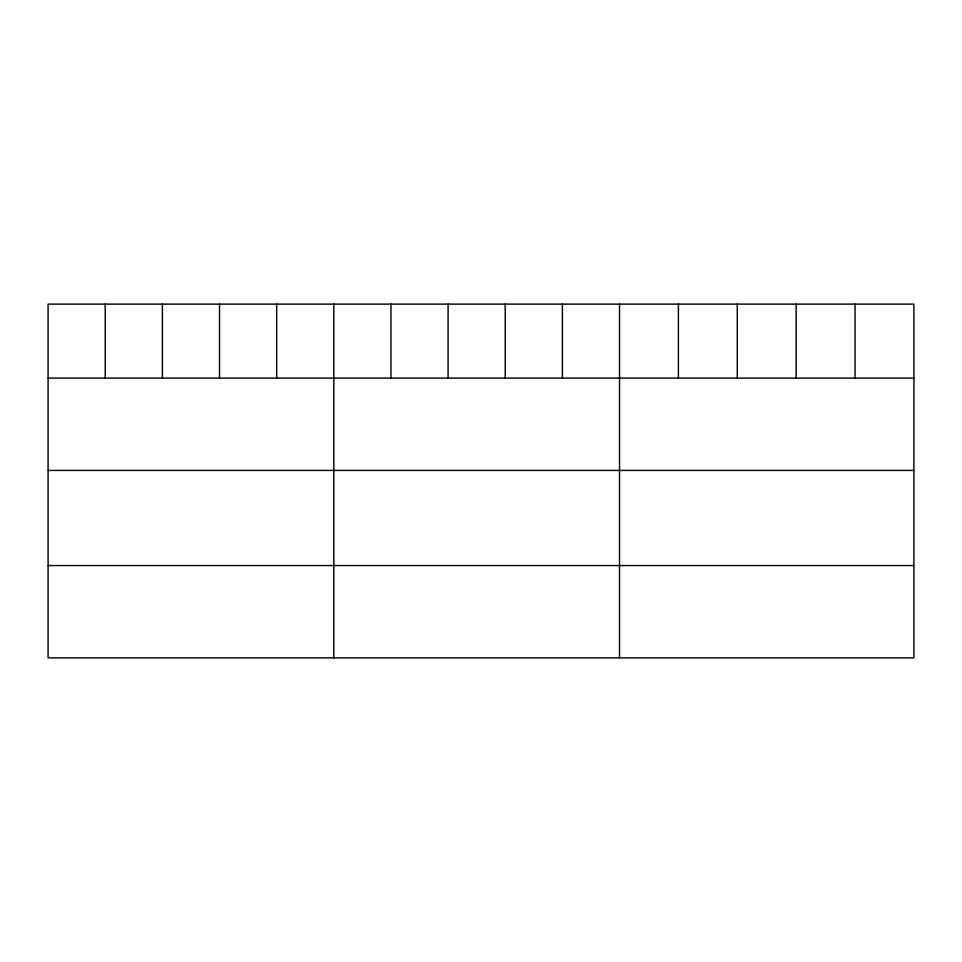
<?xml version="1.0" encoding="UTF-8"?>
<svg xmlns="http://www.w3.org/2000/svg" width="962" height="962" viewBox="0 0 962 962"><rect width="100%" height="100%" fill="white"/><g stroke="black" fill="none" stroke-linecap="round" stroke-linejoin="round"><path stroke-width="1.44" d="M913.9 378.102L913.9 657.876L48.1 657.876L48.1 304.124L913.9 304.124L913.9 378.102L48.1 378.102M48.1 470.43L913.9 470.43M48.1 565.548L913.9 565.548M855.026 304.124L855.026 378.102M796.151 304.124L796.151 378.102M737.277 304.124L737.277 378.102M678.402 304.124L678.402 378.102M619.528 304.124L619.528 657.876M562.385 304.124L562.385 378.102M505.242 304.124L505.242 378.102M448.1 304.124L448.1 378.102M390.957 304.124L390.957 378.102M333.814 304.124L333.814 657.876M276.671 304.124L276.671 378.102M219.528 304.124L219.528 378.102M162.386 304.124L162.386 378.102M105.243 304.124L105.243 378.102"/></g></svg>
